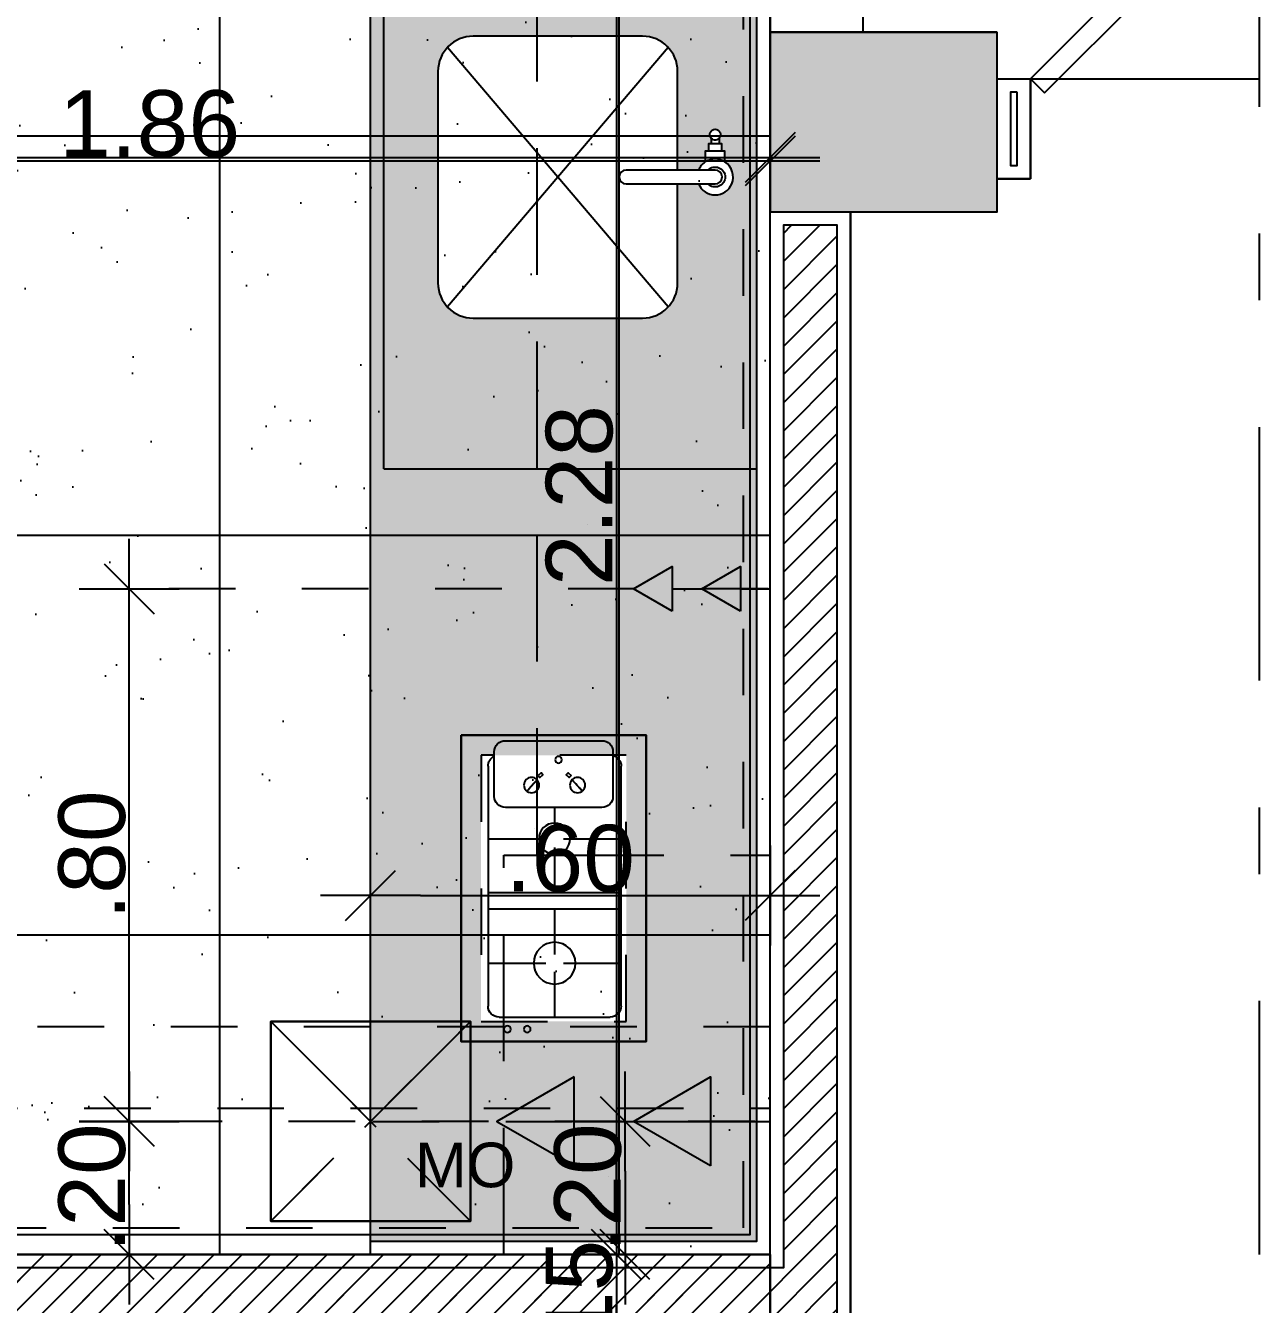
# Model space of a CAD drawing. Header units: millimetres. Extents: x 1974 to 2225, y 1614 to 1800.
# Drawn here: x 2042.192 to 2044.045, y 1635.488 to 1637.409 of the extents above; entities that cross this region are included whole.
import ezdxf
from ezdxf.enums import TextEntityAlignment as Align

# ---------------------------------------------------------------- set-up
doc = ezdxf.new("R2010")
doc.units = ezdxf.units.MM
doc.header["$LTSCALE"] = 0.03
doc.header["$PDMODE"] = 34
for name, pattern in [('CONTINU', [0]), ('DASHDOT', [25.4, 12.7, -6.35, 0, -6.35]), ('HIDDEN', [9.525, 6.35, -3.175]), ('HIDDEN2', [0.1875, 0.125, -0.0625])]:
    doc.linetypes.add(name, pattern=pattern)
for name, color, linetype in [('BANCADAS', 5, 'Continuous'), ('Construir Tijolos', 160, 'Continuous'), ('COTA', 250, 'Continuous'), ('COTA Luminotécnica', 250, 'Continuous'), ('COTA Pontos Elétricos', 250, 'Continuous'), ('Demolir', 193, 'HIDDEN2'), ('Especificações', 3, 'Continuous'), ('Esquadrias', 3, 'Continuous'), ('Forro de Gesso', 3, 'Continuous'), ('Layout', 6, 'Continuous'), ('LOUÇAS E METAIS', 5, 'Continuous'), ('Permanecer', 84, 'Continuous'), ('PL09', 9, 'Continuous'), ('PL1', 1, 'Continuous'), ('PL250', 250, 'Continuous'), ('PL3', 3, 'Continuous'), ('PL6', 6, 'Continuous'), ('Pontos Elétricos', 3, 'Continuous'), ('Pontos Luminotécnicos', 3, 'Continuous'), ('Projeção', 250, 'HIDDEN')]:
    doc.layers.add(name, color=color, linetype=linetype)
doc.styles.add('ARIAL', font='arial.ttf')
doc.styles.get("Standard").update_dxf_attribs({"font": 'arial.ttf'})
doc.dimstyles.new('TICK01', dxfattribs={"dimscale": 0, "dimtxt": 2, "dimasz": 1.5, "dimexe": 0.18, "dimexo": 0.06, "dimgap": 0.09, "dimtad": 1, "dimzin": 4, "dimdsep": 46, "dimtxsty": 'Standard', "dimblk": 'TICK1', "dimcen": 0.09, "dimclrd": 256, "dimclre": 256, "dimclrt": 4, "dimaunit": 1, "dimadec": 0, "dimazin": 0, "dimtfac": 1, "dimtix": 1, "dimtmove": 2, "dimatfit": 3, "dimldrblk": 'TICK1', "dimfxl": 1, "dimtolj": 1, "dimtzin": 12, "dimarcsym": 0})
pattern_1 = [(45, (0, 0), (-0.02121320344, 0.02121320344), [])]

# ---------------------------------------------------------------- blocks, each defined once
blk = doc.blocks.new('TICK1')
for p, q in [((0, 1), (0, -1)), ((0.5, 0.5), (-0.5, -0.5)), ((-1, 0), (1, 0))]:
    blk.add_line(p, q)
blk = doc.blocks.new('*D201')
at = {"layer": 'COTA', "linetype": 'HIDDEN', "lineweight": -2, "transparency": 16777216}
for p, q in [((2039.4831, 1636.9964), (2039.4831, 1637.2204)), ((2043.3101, 1637.1324), (2043.3101, 1637.2204))]:
    blk.add_line(p, q, dxfattribs=at)
at = {"layer": 'COTA', "lineweight": -2, "transparency": 16777216}
blk.add_line((2039.5581, 1637.2114), (2043.2351, 1637.2114), dxfattribs=at)
at = {"layer": 'DEFPOINTS', "color": 0, "transparency": 16777216}
for p in [(2043.3101, 1637.2114), (2043.3101, 1637.1294), (2039.4831, 1636.9934)]:
    blk.add_point(p, dxfattribs=at)
at = {"layer": 'COTA', "lineweight": -2, "transparency": 16777216, "xscale": 0.07499999993790162, "yscale": 0.07499999993790162, "zscale": 0.07499999993790162, "rotation": 180}
blk.add_blockref('TICK1', (2039.4831, 1637.2114), dxfattribs=at)
at = {"layer": 'COTA', "lineweight": -2, "transparency": 16777216, "xscale": 0.07499999993790162, "yscale": 0.07499999993790162, "zscale": 0.07499999993790162}
blk.add_blockref('TICK1', (2043.3101, 1637.2114), dxfattribs=at)
at = {"layer": 'COTA', "color": 4, "transparency": 16777216, "insert": (2041.3966, 1637.267), "char_height": 0.1, "attachment_point": 5}
blk.add_mtext('\\A1;3.83', dxfattribs=at)
blk = doc.blocks.new('*D299')
at = {"layer": 'COTA', "linetype": 'HIDDEN', "lineweight": -2, "transparency": 16777216}
for p, q in [((2043.0766, 1637.8434), (2043.0706, 1637.8434)), ((2043.0826, 1635.5634), (2043.0886, 1635.5634))]:
    blk.add_line(p, q, dxfattribs=at)
at = {"layer": 'COTA', "lineweight": -2, "transparency": 16777216}
blk.add_line((2043.0796, 1637.7684), (2043.0796, 1635.6384), dxfattribs=at)
at = {"layer": 'DEFPOINTS', "color": 0, "transparency": 16777216}
for p in [(2043.0796, 1637.8434), (2043.0796, 1635.5634), (2043.0796, 1635.5634)]:
    blk.add_point(p, dxfattribs=at)
at = {"layer": 'COTA', "lineweight": -2, "transparency": 16777216, "xscale": 0.07499999993790162, "yscale": 0.07499999993790162, "zscale": 0.07499999993790162}
for p, rotation in [((2043.0796, 1637.8434), 90), ((2043.0796, 1635.5634), 270)]:
    blk.add_blockref('TICK1', p, dxfattribs=dict(at, rotation=rotation))
at = {"layer": 'COTA', "color": 4, "transparency": 16777216, "insert": (2043.024, 1636.7034), "char_height": 0.1, "attachment_point": 5, "rotation": 90}
blk.add_mtext('\\A1;2.28', dxfattribs=at)
blk = doc.blocks.new('*D300')
at = {"layer": 'COTA', "lineweight": -2, "transparency": 16777216}
for p, q in [((2043.0796, 1635.6384), (2043.0796, 1635.7134)), ((2043.0796, 1635.5634), (2043.0796, 1635.4134)), ((2043.0796, 1635.3384), (2043.0796, 1635.2634))]:
    blk.add_line(p, q, dxfattribs=at)
at = {"layer": 'COTA', "linetype": 'HIDDEN', "lineweight": -2, "transparency": 16777216}
for p, q in [((2043.0826, 1635.5634), (2043.0886, 1635.5634)), ((2043.0826, 1635.4134), (2043.0706, 1635.4134))]:
    blk.add_line(p, q, dxfattribs=at)
at = {"layer": 'DEFPOINTS', "color": 0, "transparency": 16777216}
for p in [(2043.0796, 1635.5634), (2043.0796, 1635.4134), (2043.0856, 1635.4134)]:
    blk.add_point(p, dxfattribs=at)
at = {"layer": 'COTA', "lineweight": -2, "transparency": 16777216, "xscale": 0.07499999993790162, "yscale": 0.07499999993790162, "zscale": 0.07499999993790162}
for p, rotation in [((2043.0796, 1635.5634), 270), ((2043.0796, 1635.4134), 90)]:
    blk.add_blockref('TICK1', p, dxfattribs=dict(at, rotation=rotation))
at = {"layer": 'COTA', "color": 4, "transparency": 16777216, "insert": (2043.024, 1635.4884), "char_height": 0.1, "attachment_point": 5, "rotation": 90}
blk.add_mtext('\\A1;.15', dxfattribs=at)
blk = doc.blocks.new('torcop')
at = {"layer": 'LOUÇAS E METAIS', "linetype": 'CONTINU', "extrusion": (0, 0, -1)}
for points in [[(-3357.0698, 1190.5124, -0.645751), (-3357.0638, 1190.5257, -0.645751), (-3357.0578, 1190.5124)], [(-3357.0698, 1190.5124, 0.21525), (-3357.0638, 1190.5097, 0.21525), (-3357.0578, 1190.5124)]]:
    blk.add_lwpolyline(points, format="xyb", dxfattribs=at)
at = {"layer": 'LOUÇAS E METAIS', "color": 250, "linetype": 'CONTINU'}
for points in [[(3357.0538, 1190.4929), (3357.0538, 1190.5039), (3357.0738, 1190.5039), (3357.0738, 1190.4929)], [(3357.0578, 1190.5124), (3357.0578, 1190.5039)], [(3357.0698, 1190.5124), (3357.0698, 1190.5039)]]:
    blk.add_lwpolyline(points, dxfattribs=at)
at = {"layer": 'LOUÇAS E METAIS', "color": 6, "linetype": 'CONTINU'}
blk.add_lwpolyline([(3357.0491, 1190.4766), (3357.0491, 1190.4929), (3357.0786, 1190.4929), (3357.0786, 1190.4766)], dxfattribs=at)
at = {"layer": 'LOUÇAS E METAIS', "color": 6, "linetype": 'CONTINU', "extrusion": (0, 0, -1)}
for points in [[(-3357.0491, 1190.4766, 0.297289), (-3357.0786, 1190.4766)], [(-3357.0888, 1190.4436, 0.668395), (-3357.0389, 1190.4436, 0.360859), (-3357.0491, 1190.4766)], [(-3357.0786, 1190.4766, 0.151252), (-3357.0888, 1190.4643, -1)]]:
    blk.add_lwpolyline(points, format="xyb", dxfattribs=at)
at = {"layer": 'LOUÇAS E METAIS', "color": 250, "linetype": 'CONTINU', "extrusion": (0, 0, -1)}
blk.add_lwpolyline([(-3357.0747, 1190.4643, -2.506628), (-3357.0747, 1190.4436)], format="xyb", dxfattribs=at)
at = {"layer": 'LOUÇAS E METAIS', "linetype": 'CONTINU'}
blk.add_lwpolyline([(3357.0888, 1190.4643), (3357.1975, 1190.4643, -1), (3357.1975, 1190.4436), (3357.0638, 1190.4436, -1), (3357.0638, 1190.4643), (3357.0747, 1190.4643)], format="xyb", dxfattribs=at)
blk.add_lwpolyline([(3357.0747, 1190.4643), (3357.0888, 1190.4643)], dxfattribs=at)
blk = doc.blocks.new('cooktop 2 bocas.01')
at = {"layer": 'PL250'}
for p, q in [((0.0465, 0.0986), (0.4068, 0.0986)), ((0.1554, 0.0986), (0.1554, 0.0118)), ((0.2364, 0.0986), (0.2364, -0.1014)), ((0.2614, -0.1014), (0.2614, 0.0986)), ((0.3424, 0.0986), (0.3424, 0.0118)), ((0.092, 0.0891), (0.0249, 0.0891)), ((0.4234, 0.082), (0.4234, -0.0848)), ((0.0083, 0.0725), (0.0083, -0.0725)), ((0.1086, -0.0725), (0.1086, 0.0725)), ((0.1086, -0.0725), (0.1086, 0.0725)), ((0.1083, -0.0014), (0.1422, -0.0014)), ((0.1554, -0.0146), (0.1554, -0.1014)), ((0.1685, -0.0014), (0.2364, -0.0014)), ((0.2614, -0.0014), (0.3292, -0.0014)), ((0.3424, -0.0146), (0.3424, -0.1014)), ((0.3555, -0.0014), (0.4234, -0.0014)), ((0.0249, -0.0891), (0.092, -0.0891)), ((0.4068, -0.1014), (0.0465, -0.1014)), ((0.4068, -0.1014), (0.1086, -0.1014))]:
    blk.add_line(p, q, dxfattribs=at)
at = {"layer": 'PL250', "extrusion": (-0.674357, 0.738405, 0), "elevation": -0.0268}
blk.add_lwpolyline([(-0.089, 0.0249), (-0.089, 0.0249, -0.144706), (-0.0777, 0.027, -0.140477), (-0.0661, 0.0249), (-0.0661, 0.0249), (-0.089, 0.0249)], format="xyb", dxfattribs=at)
at = {"layer": 'PL250'}
for points in [[(0.0606, 0.0235), (0.0636, 0.0206), (0.0593, 0.016), (0.0563, 0.0188)], [(0.0606, -0.0263), (0.0636, -0.0234), (0.0593, -0.0188), (0.0563, -0.0217)]]:
    blk.add_lwpolyline(points, close=True, dxfattribs=at)
at = {"layer": 'PL250', "extrusion": (-0.674357, -0.738405, 0), "elevation": -0.0247}
blk.add_lwpolyline([(0.0909, 0.0249), (0.0909, 0.0249, 0.144706), (0.0796, 0.027, 0.140477), (0.068, 0.0249), (0.068, 0.0249), (0.0909, 0.0249)], format="xyb", dxfattribs=at)
at = {"layer": 'PL250'}
for centre, radius in [((0.4416, 0.0696), 0.00506), ((0.0748, 0.0331), 0.0115), ((0.4416, 0.0396), 0.00506), ((0.1554, -0.0014), 0.0234), ((0.3424, -0.0014), 0.0314), ((0.0368, -0.0072), 0.00506), ((0.0748, -0.0359), 0.0115)]:
    blk.add_circle(centre, radius, dxfattribs=at)
for centre, start, end in [((0.0465, 0.082), 90, 154.4898), ((0.4068, 0.082), 0, 90), ((0.0249, 0.0725), 90, 180), ((0.092, 0.0725), 0, 90), ((0.0249, -0.0725), 180, 270), ((0.092, -0.0725), 270, 0), ((0.0465, -0.0848), 195.1872, 270), ((0.4068, -0.0848), 270, 0)]:
    blk.add_arc(centre, 0.0166, start, end, dxfattribs=at)
at = {"layer": 'PL6'}
for points in [[(0, 0.1391), (0.46, 0.1391), (0.46, -0.1391), (0, -0.1391)], [(0, 0.1391), (0, -0.1391), (0.46, -0.1391), (0.46, 0.1391)]]:
    blk.add_lwpolyline(points, close=True, dxfattribs=at)
blk = doc.blocks.new('tomada alta.01')
at = {"layer": 'Pontos Elétricos'}
h = blk.add_hatch(color=251, dxfattribs=at)
h.dxf.hatch_style = 1
h.paths.add_polyline_path([(-0.1026, 0), (-0.0446, 0.0335), (-0.0446, -0.0335)])
h.paths.add_polyline_path([(-0.2051, 0), (-0.1472, 0.0335), (-0.1472, -0.0335)])
at = {"layer": 'PL3'}
for p, q in [((-0.1472, 0), (-0.1026, 0)), ((-0.0446, 0), (0, 0))]:
    blk.add_line(p, q, dxfattribs=at)
for points in [[(-0.1472, 0.0335), (-0.2051, 0), (-0.1472, -0.0335)], [(-0.0446, 0.0335), (-0.1026, 0), (-0.0446, -0.0335)]]:
    blk.add_lwpolyline(points, close=True, dxfattribs=at)
blk = doc.blocks.new('Tomada Alta')
at = {"layer": 'PL09'}
blk.add_hatch(color=251, dxfattribs=at).paths.add_polyline_path([(0, 0.08), (0.06, 0.08), (0, 0.1839)])
at = {"layer": 'PL3'}
blk.add_line((0, 0.1839), (0, 0), dxfattribs=at)
blk.add_lwpolyline([(-0.06, 0.08), (0, 0.1839), (0.06, 0.08)], close=True, dxfattribs=at)
blk = doc.blocks.new('tomada simples alta.01')
at = {"layer": 'PL09'}
blk.add_hatch(color=251, dxfattribs=at).paths.add_polyline_path([(-0.0892, 0.0669), (-0.0892, -0.0669), (-0.2051, 0)])
at = {"layer": 'PL3'}
blk.add_line((-0.0892, 0), (0, 0), dxfattribs=at)
blk.add_lwpolyline([(-0.0892, 0.0669), (-0.2051, 0), (-0.0892, -0.0669)], close=True, dxfattribs=at)
blk = doc.blocks.new('*D627')
at = {"layer": 'COTA Pontos Elétricos', "linetype": 'HIDDEN', "lineweight": -2, "ltscale": 0.2, "transparency": 16777216}
for p, q in [((2043.2871, 1635.7634), (2042.3386, 1635.7634)), ((2043.3071, 1635.5634), (2042.3386, 1635.5634))]:
    blk.add_line(p, q, dxfattribs=at)
at = {"layer": 'COTA Pontos Elétricos', "lineweight": -2, "ltscale": 0.2, "transparency": 16777216}
blk.add_line((2042.3476, 1635.6384), (2042.3476, 1635.6884), dxfattribs=at)
at = {"layer": 'DEFPOINTS', "color": 0, "ltscale": 0.2, "transparency": 16777216}
for p in [(2042.3476, 1635.7634), (2043.2901, 1635.7634), (2043.3101, 1635.5634)]:
    blk.add_point(p, dxfattribs=at)
at = {"layer": 'COTA Pontos Elétricos', "lineweight": -2, "ltscale": 0.2, "transparency": 16777216, "xscale": 0.07499999993790162, "yscale": 0.07499999993790162, "zscale": 0.07499999993790162}
for p, rotation in [((2042.3476, 1635.7634), 90), ((2042.3476, 1635.5634), 270)]:
    blk.add_blockref('TICK1', p, dxfattribs=dict(at, rotation=rotation))
at = {"layer": 'COTA Pontos Elétricos', "color": 4, "ltscale": 0.2, "transparency": 16777216, "insert": (2042.292, 1635.6634), "char_height": 0.1, "attachment_point": 5, "rotation": 90}
blk.add_mtext('\\A1;.20', dxfattribs=at)
blk = doc.blocks.new('*D628')
at = {"layer": 'COTA Pontos Elétricos', "linetype": 'HIDDEN', "lineweight": -2, "ltscale": 0.2, "transparency": 16777216}
for p, q in [((2043.3071, 1636.5634), (2042.3386, 1636.5634)), ((2043.2871, 1635.7634), (2042.3386, 1635.7634))]:
    blk.add_line(p, q, dxfattribs=at)
at = {"layer": 'COTA Pontos Elétricos', "lineweight": -2, "ltscale": 0.2, "transparency": 16777216}
blk.add_line((2042.3476, 1635.8384), (2042.3476, 1636.4884), dxfattribs=at)
at = {"layer": 'DEFPOINTS', "color": 0, "ltscale": 0.2, "transparency": 16777216}
for p in [(2042.3476, 1636.5634), (2043.3101, 1636.5634), (2043.2901, 1635.7634)]:
    blk.add_point(p, dxfattribs=at)
at = {"layer": 'COTA Pontos Elétricos', "lineweight": -2, "ltscale": 0.2, "transparency": 16777216, "xscale": 0.07499999993790162, "yscale": 0.07499999993790162, "zscale": 0.07499999993790162}
for p, rotation in [((2042.3476, 1636.5634), 90), ((2042.3476, 1635.7634), 270)]:
    blk.add_blockref('TICK1', p, dxfattribs=dict(at, rotation=rotation))
at = {"layer": 'COTA Pontos Elétricos', "color": 4, "ltscale": 0.2, "transparency": 16777216, "insert": (2042.292, 1636.1634), "char_height": 0.1, "attachment_point": 5, "rotation": 90}
blk.add_mtext('\\A1;.80', dxfattribs=at)
blk = doc.blocks.new('EXAUSTOR.02')
at = {"layer": 'Pontos Luminotécnicos', "color": 6, "linetype": 'HIDDEN', "ltscale": 0.5}
for p, q in [((0.15, -0.15), (-0.15, 0.15)), ((-0.15, -0.15), (0.15, 0.15))]:
    blk.add_line(p, q, dxfattribs=at)
at = {"layer": 'Pontos Luminotécnicos', "ltscale": 0.5}
blk.add_lwpolyline([(0.15, 0.15), (-0.15, 0.15), (-0.15, -0.15), (0.15, -0.15)], close=True, dxfattribs=at)
blk = doc.blocks.new('*D738')
at = {"layer": 'COTA Luminotécnica', "linetype": 'HIDDEN', "lineweight": -2, "ltscale": 0.2, "transparency": 16777216}
for p, q in [((2042.7101, 1635.7664), (2042.7101, 1636.1116)), ((2043.3101, 1635.7664), (2043.3101, 1636.1116))]:
    blk.add_line(p, q, dxfattribs=at)
at = {"layer": 'COTA Luminotécnica', "lineweight": -2, "ltscale": 0.2, "transparency": 16777216}
blk.add_line((2042.7851, 1636.1026), (2043.2351, 1636.1026), dxfattribs=at)
at = {"layer": 'DEFPOINTS', "color": 0, "ltscale": 0.2, "transparency": 16777216}
for p in [(2043.3101, 1636.1026), (2042.7101, 1635.7634), (2043.3101, 1635.7634)]:
    blk.add_point(p, dxfattribs=at)
at = {"layer": 'COTA Luminotécnica', "lineweight": -2, "ltscale": 0.2, "transparency": 16777216, "xscale": 0.07499999993790162, "yscale": 0.07499999993790162, "zscale": 0.07499999993790162, "rotation": 180}
blk.add_blockref('TICK1', (2042.7101, 1636.1026), dxfattribs=at)
at = {"layer": 'COTA Luminotécnica', "lineweight": -2, "ltscale": 0.2, "transparency": 16777216, "xscale": 0.07499999993790162, "yscale": 0.07499999993790162, "zscale": 0.07499999993790162}
blk.add_blockref('TICK1', (2043.3101, 1636.1026), dxfattribs=at)
at = {"layer": 'COTA Luminotécnica', "color": 4, "ltscale": 0.2, "transparency": 16777216, "insert": (2043.0101, 1636.1581), "char_height": 0.1, "attachment_point": 5}
blk.add_mtext('\\A1;.60', dxfattribs=at)
blk = doc.blocks.new('*D739')
at = {"layer": 'COTA Luminotécnica', "linetype": 'HIDDEN', "lineweight": -2, "ltscale": 0.2, "transparency": 16777216}
for p, q in [((2041.4466, 1636.7064), (2041.4466, 1637.215)), ((2043.3101, 1636.7064), (2043.3101, 1637.215))]:
    blk.add_line(p, q, dxfattribs=at)
at = {"layer": 'COTA Luminotécnica', "lineweight": -2, "ltscale": 0.2, "transparency": 16777216}
blk.add_line((2041.5216, 1637.206), (2043.2351, 1637.206), dxfattribs=at)
at = {"layer": 'DEFPOINTS', "color": 0, "ltscale": 0.2, "transparency": 16777216}
for p in [(2043.3101, 1637.206), (2041.4466, 1636.7034), (2043.3101, 1636.7034)]:
    blk.add_point(p, dxfattribs=at)
at = {"layer": 'COTA Luminotécnica', "lineweight": -2, "ltscale": 0.2, "transparency": 16777216, "xscale": 0.07499999993790162, "yscale": 0.07499999993790162, "zscale": 0.07499999993790162, "rotation": 180}
blk.add_blockref('TICK1', (2041.4466, 1637.206), dxfattribs=at)
at = {"layer": 'COTA Luminotécnica', "lineweight": -2, "ltscale": 0.2, "transparency": 16777216, "xscale": 0.07499999993790162, "yscale": 0.07499999993790162, "zscale": 0.07499999993790162}
blk.add_blockref('TICK1', (2043.3101, 1637.206), dxfattribs=at)
at = {"layer": 'COTA Luminotécnica', "color": 4, "ltscale": 0.2, "transparency": 16777216, "insert": (2042.3783, 1637.2616), "char_height": 0.1, "attachment_point": 5}
blk.add_mtext('\\A1;1.86', dxfattribs=at)
blk = doc.blocks.new('*D791')
at = {"layer": 'COTA Luminotécnica', "linetype": 'HIDDEN', "lineweight": -2, "ltscale": 0.2, "transparency": 16777216}
for p, q in [((2042.7131, 1635.7634), (2043.1013, 1635.7634)), ((2042.7131, 1635.5634), (2043.1013, 1635.5634))]:
    blk.add_line(p, q, dxfattribs=at)
at = {"layer": 'COTA Luminotécnica', "lineweight": -2, "ltscale": 0.2, "transparency": 16777216}
blk.add_line((2043.0923, 1635.6884), (2043.0923, 1635.6384), dxfattribs=at)
at = {"layer": 'DEFPOINTS', "color": 0, "ltscale": 0.2, "transparency": 16777216}
for p in [(2042.7101, 1635.7634), (2042.7101, 1635.5634), (2043.0923, 1635.5634)]:
    blk.add_point(p, dxfattribs=at)
at = {"layer": 'COTA Luminotécnica', "lineweight": -2, "ltscale": 0.2, "transparency": 16777216, "xscale": 0.07499999993790162, "yscale": 0.07499999993790162, "zscale": 0.07499999993790162}
for p, rotation in [((2043.0923, 1635.7634), 90), ((2043.0923, 1635.5634), 270)]:
    blk.add_blockref('TICK1', p, dxfattribs=dict(at, rotation=rotation))
at = {"layer": 'COTA Luminotécnica', "color": 4, "ltscale": 0.2, "transparency": 16777216, "insert": (2043.0367, 1635.6634), "char_height": 0.1, "attachment_point": 5, "rotation": 90}
blk.add_mtext('\\A1;.20', dxfattribs=at)

msp = doc.modelspace()

# ---------------------------------------------------------------- hatches: boundary and pattern name
at = {"layer": 'BANCADAS', "ltscale": 0.02}
h = msp.add_hatch(dxfattribs=at)
h.set_pattern_fill('AR-SAND', color=251, scale=0.001, angle=90)
h.set_pattern_definition([(127.5, (-274.68117, 33.397096), (-0.04894132373, -0.0016000313), [0, -0.038608, 0, -0.04318, 0, -0.041275]), (97.5, (-274.68117, 33.397096), (-0.07168251, 0.0449523283), [0, -0.020828, 0, -0.034798, 0, -0.013335]), (57.5, (-274.68117, 33.365854), (-0.0001437185, 0.079099237), [0, -0.0127, 0, -0.04572, 0, -0.05969]), (47.5, (-274.68117, 33.365854), (-0.0222929323, 0.0763556452), [0, -0.00635, 0, -0.029972, 0, -0.03429])])
h.paths.add_polyline_path([(2043.2901, 1637.8234), (2042.7301, 1637.8234), (2042.7301, 1636.7434), (2043.2901, 1636.7434)], flags=17)
h.paths.add_polyline_path([(2042.8643, 1636.9699, -0.414214), (2042.8113, 1637.0228), (2042.8113, 1637.3405, -0.414214), (2042.8643, 1637.3934), (2043.1184, 1637.3934, -0.414214), (2043.1713, 1637.3405), (2043.1713, 1637.1922), (2043.2027, 1637.1922, -0.151252), (2043.2129, 1637.2045), (2043.2129, 1637.2209), (2043.2177, 1637.2209), (2043.2177, 1637.2319), (2043.2217, 1637.2319), (2043.2217, 1637.2404, -0.645751), (2043.2277, 1637.2537, -0.645751), (2043.2337, 1637.2404), (2043.2337, 1637.2319), (2043.2377, 1637.2319), (2043.2377, 1637.2209), (2043.2424, 1637.2209), (2043.2424, 1637.2045, -0.360859), (2043.2526, 1637.1716, -0.668394), (2043.2027, 1637.1716), (2043.1713, 1637.1716), (2043.1713, 1637.0228, -0.414214), (2043.1184, 1636.9699)], flags=16)
h.paths.add_polyline_path([(2043.2901, 1636.7434), (2042.7301, 1636.7434), (2042.7301, 1637.8234), (2042.7101, 1637.8234), (2042.7101, 1635.5834), (2043.2901, 1635.5834)])
h.paths.add_polyline_path([(2043.0942, 1636.3134), (2043.0942, 1635.9134), (2042.876, 1635.9134), (2042.876, 1636.3134)], flags=16)
at = {"layer": 'Construir Tijolos'}
h = msp.add_hatch(dxfattribs=at)
h.set_pattern_fill('_USER', color=256, scale=0.03, angle=45, pattern_type=0)
h.set_pattern_definition(pattern_1)
h.paths.add_polyline_path([(2036.3061, 1638.7434), (2036.4831, 1638.7434), (2036.4831, 1641.8434), (2036.9581, 1641.8434), (2036.9581, 1641.9734), (2036.3061, 1641.9734)])
h.paths.add_polyline_path([(2036.4831, 1637.8634), (2038.0031, 1637.8634), (2038.0031, 1637.7114), (2038.1331, 1637.7114), (2038.1331, 1637.8634), (2038.2831, 1637.8634), (2038.2831, 1637.9934), (2036.4831, 1637.9934)])
h.paths.add_polyline_path([(2036.4831, 1638.1334), (2036.4831, 1638.2434), (2036.3061, 1638.2434), (2036.3061, 1637.9224), (2036.3311, 1637.9224), (2036.3311, 1638.1334)])
h.paths.add_polyline_path([(2043.2081, 1639.2434), (2041.7081, 1639.2434), (2041.7081, 1639.3934), (2041.5581, 1639.3934), (2041.5581, 1637.9934), (2039.1831, 1637.9934), (2039.1831, 1637.8634), (2039.3331, 1637.8634), (2039.3331, 1637.7934), (2039.4831, 1637.7934), (2039.4831, 1637.8434), (2041.7581, 1637.8434), (2041.7581, 1637.9934), (2041.7081, 1637.9934), (2041.7081, 1639.0934), (2043.2081, 1639.0934)])
h.paths.add_polyline_path([(2043.3101, 1637.8434), (2042.3581, 1637.8434), (2042.3581, 1637.9934), (2043.2081, 1637.9934), (2043.2081, 1638.8534), (2043.3101, 1638.8534)])
h.paths.add_polyline_path([(2039.4631, 1634.0134), (2039.3331, 1634.0134), (2039.3331, 1636.9934), (2039.4831, 1636.9934), (2039.4831, 1635.5634), (2043.3101, 1635.5634), (2043.3101, 1635.4134), (2039.4631, 1635.4134)])
h.paths.add_polyline_path([(2038.0031, 1636.7114), (2038.1331, 1636.7114), (2038.1331, 1635.6594), (2038.0031, 1635.6594)])
h.paths.add_polyline_path([(2037.9331, 1633.2594), (2038.1331, 1633.2594), (2038.1331, 1634.7594), (2038.0031, 1634.7594), (2038.0031, 1634.6594), (2036.4831, 1634.6594), (2036.4831, 1634.7784), (2036.3061, 1634.7784), (2036.3061, 1634.1784), (2036.4831, 1634.1784), (2036.4831, 1634.5094), (2037.9831, 1634.5094), (2037.9831, 1633.4094), (2037.9331, 1633.4094)])
h.paths.add_polyline_path([(2036.3061, 1633.1594), (2036.4831, 1633.1594), (2036.4831, 1633.2594), (2037.2331, 1633.2594), (2037.2331, 1633.4094), (2036.3061, 1633.4094)])
h.paths.add_polyline_path([(2036.4831, 1632.1094), (2037.9831, 1632.1094), (2037.9831, 1631.6594), (2038.1331, 1631.6594), (2038.1331, 1632.2594), (2036.4831, 1632.2594), (2036.4831, 1632.3594), (2036.3061, 1632.3594), (2036.3061, 1631.8094), (2036.4831, 1631.8094)])
h.paths.add_polyline_path([(2036.3061, 1630.2714), (2036.3061, 1630.9574), (2036.4831, 1630.9574), (2036.4831, 1631.0094), (2037.9831, 1631.0094), (2037.9831, 1631.0594), (2038.1331, 1631.0594), (2038.1331, 1630.7594), (2037.9831, 1630.7594), (2037.9831, 1630.8594), (2036.4831, 1630.8594), (2036.4831, 1630.2714)])
h.paths.add_polyline_path([(2039.3331, 1631.9834), (2039.4631, 1631.9834), (2039.4631, 1630.4369), (2039.3331, 1630.4369)])
h.paths.add_polyline_path([(2043.3101, 1633.0634), (2043.3101, 1632.3104), (2043.2901, 1632.3104), (2043.2901, 1632.9134), (2042.1901, 1632.9134), (2042.1901, 1631.4134), (2042.2401, 1631.4134), (2042.2401, 1631.2634), (2042.0401, 1631.2634), (2042.0401, 1632.9334), (2039.4631, 1632.9334), (2039.4631, 1632.8834), (2039.3331, 1632.8834), (2039.3331, 1633.1134), (2039.4631, 1633.1134), (2039.4631, 1633.0634)])
h.paths.add_polyline_path([(2043.3101, 1631.2634), (2042.8401, 1631.2634), (2042.8401, 1631.4134), (2043.2901, 1631.4134), (2043.2901, 1632.3104), (2043.3101, 1632.3104)], flags=17)
h.paths.add_polyline_path([(2043.3101, 1629.0094), (2039.3331, 1629.0094), (2039.3331, 1629.4369), (2039.4631, 1629.4369), (2039.4631, 1629.1394), (2043.3101, 1629.1394)])
h.paths.add_polyline_path([(2036.4831, 1629.0094), (2038.1331, 1629.0094), (2038.1331, 1629.9594), (2037.9831, 1629.9594), (2037.9831, 1629.1594), (2036.4831, 1629.1594)])
h.paths.add_polyline_path([(2036.3061, 1626.7324), (2036.4831, 1626.7324), (2036.4831, 1627.7194), (2036.3061, 1627.7194)])
h.paths.add_polyline_path([(2036.1726, 1625.4814), (2036.1726, 1625.3814), (2038.4331, 1625.3814), (2038.4331, 1625.8094), (2037.2061, 1625.8094), (2037.2061, 1625.4814)])
h.paths.add_polyline_path([(2042.2891, 1625.4814), (2040.9331, 1625.4814), (2040.9331, 1625.8094), (2043.3101, 1625.8094), (2043.3101, 1625.7814), (2042.2891, 1625.7814)])
h.paths.add_polyline_path([(2042.8881, 1641.9734), (2042.8881, 1643.0934), (2043.2081, 1643.0934), (2043.2081, 1641.9734)])
h.paths.add_polyline_path([(2042.3366, 1641.8234), (2042.3366, 1641.9734), (2042.7581, 1641.9734), (2042.7581, 1643.2234), (2043.3581, 1643.2234), (2043.3581, 1641.8564), (2043.4431, 1641.8564), (2043.4431, 1641.7264), (2043.2081, 1641.7264), (2043.2081, 1641.8234)])
at = {"layer": 'Especificações', "ltscale": 100}
h = msp.add_hatch(dxfattribs=at)
h.set_pattern_fill('_USER', color=251, scale=0.6, double=1, pattern_type=0)
h.set_pattern_definition([(0, (2039.4831, 1637.8434), (0, 0.6), []), (90, (2039.4831, 1637.8434), (-0.6, 4e-17), [])])
h.paths.add_polyline_path([(2043.3101, 1637.8434), (2042.3581, 1637.8434), (2042.3581, 1637.9434), (2041.7581, 1637.9434), (2041.7581, 1637.8434), (2040.0831, 1637.8434), (2040.0831, 1637.2434), (2039.4831, 1637.2434), (2039.4831, 1636.9934), (2039.4831, 1635.5634), (2043.3101, 1635.5634)])
h.paths.add_polyline_path([(2041.933, 1637.6752), (2042.1772, 1637.6752), (2042.1772, 1637.8812), (2041.933, 1637.8812)], flags=24)
h.paths.add_polyline_path([(2042.2907, 1637.8427), (2042.2907, 1638.0869), (2042.0846, 1638.0869), (2042.0846, 1637.8427)], flags=9)
at = {"layer": 'Forro de Gesso', "ltscale": 100}
h = msp.add_hatch(dxfattribs=at)
h.set_pattern_fill('AR-SAND', color=251, scale=0.005)
h.paths.add_polyline_path([(2043.3101, 1637.8434), (2039.4831, 1637.8434), (2039.4831, 1635.5634), (2043.3101, 1635.5634)])
h.paths.add_polyline_path([(2042.5501, 1635.6034), (2042.5601, 1635.6134), (2042.5601, 1635.9134), (2042.8601, 1635.9134), (2042.8601, 1635.6034), (2042.8701, 1635.6034), (2042.8601, 1635.6134), (2042.5601, 1635.6134), (2041.0366, 1635.6034)], flags=16)
at = {"layer": 'PL1'}
h = msp.add_hatch(color=9, dxfattribs=at)
h.dxf.hatch_style = 1
h.paths.add_polyline_path([(2043.6511, 1637.3994), (2043.3101, 1637.3994), (2043.3101, 1637.1294), (2043.6511, 1637.1294)])
h = msp.add_hatch(dxfattribs=at)
h.set_pattern_fill('_USER', color=251, scale=0.03, angle=45, pattern_type=0)
h.set_pattern_definition(pattern_1)
h.paths.add_polyline_path([(2043.4111, 1637.1094), (2043.3301, 1637.1094), (2043.3301, 1635.5434), (2039.4631, 1635.5434), (2039.4631, 1636.9734), (2039.3531, 1636.9734), (2039.3531, 1634.0334), (2039.4431, 1634.0334), (2039.4431, 1635.4334), (2043.3301, 1635.4334), (2043.3301, 1633.3484), (2043.4111, 1633.3484)])

# ---------------------------------------------------------------- linework, layer by layer
at = {"color": 5, "linetype": 'DASHDOT'}
msp.add_line((2044.0451, 1626.0814), (2044.0451, 1640.3264), dxfattribs=at)
at = {"layer": 'BANCADAS', "color": 6}
msp.add_line((2042.7101, 1635.5834), (2042.7101, 1637.8234), dxfattribs=at)
at = {"layer": 'BANCADAS', "color": 250}
for q in [(2042.7301, 1637.8234), (2043.2901, 1636.7434)]:
    msp.add_line((2042.7301, 1636.7434), q, dxfattribs=at)
at = {"layer": 'BANCADAS'}
msp.add_lwpolyline([(2042.7101, 1635.5634), (2042.7101, 1635.5834), (2043.2901, 1635.5834), (2043.2901, 1637.8234), (2042.7101, 1637.8234), (2042.7101, 1637.8434)], dxfattribs=at)
at = {"layer": 'BANCADAS', "color": 250, "linetype": 'HIDDEN', "ltscale": 0.5}
msp.add_lwpolyline([(2042.876, 1636.3134), (2042.876, 1635.9134), (2043.0942, 1635.9134), (2043.0942, 1636.3134)], close=True, dxfattribs=at)
at = {"layer": 'Construir Tijolos'}
msp.add_lwpolyline([(2039.4631, 1634.0134), (2039.3331, 1634.0134), (2039.3331, 1636.9934), (2039.4831, 1636.9934), (2039.4831, 1635.5634), (2043.3101, 1635.5634), (2043.3101, 1635.4134), (2039.4631, 1635.4134), (2039.4631, 1634.0134)], dxfattribs=at)
at = {"layer": 'Demolir', "linetype": 'HIDDEN', "ltscale": 0.3}
for points in [[(2043.3101, 1635.9054), (2039.9046, 1635.9054), (2039.9046, 1635.7554), (2039.9361, 1635.7554), (2039.9361, 1635.5634)], [(2040.0801, 1635.5634), (2040.0801, 1635.7834), (2043.3101, 1635.7834)]]:
    msp.add_lwpolyline(points, dxfattribs=at)
at = {"layer": 'Esquadrias'}
for p, q in [((2044.0451, 1637.6734), (2043.7011, 1637.3294)), ((2043.7223, 1637.3082), (2044.0451, 1637.631)), ((2043.7011, 1637.3294), (2043.7223, 1637.3082))]:
    msp.add_line(p, q, dxfattribs=at)
at = {"layer": 'Forro de Gesso', "ltscale": 100}
for points in [[(2039.4831, 1635.5634), (2043.3101, 1635.5634), (2043.3101, 1637.8434), (2039.4831, 1637.8434)], [(2039.5131, 1635.5934), (2043.2801, 1635.5934), (2043.2801, 1637.8134), (2039.5131, 1637.8134)]]:
    msp.add_lwpolyline(points, close=True, dxfattribs=at)
at = {"layer": 'Forro de Gesso', "color": 6, "linetype": 'HIDDEN', "ltscale": 0.2}
msp.add_lwpolyline([(2039.5231, 1635.6034), (2043.2701, 1635.6034), (2043.2701, 1637.8034), (2039.5231, 1637.8034)], close=True, dxfattribs=at)
at = {"layer": 'Forro de Gesso', "ltscale": 100}
msp.add_lwpolyline([(2042.5601, 1635.9134), (2042.8601, 1635.9134), (2042.8601, 1635.6134), (2042.5601, 1635.6134), (2042.5601, 1635.9134)], dxfattribs=at)
at = {"layer": 'Layout', "color": 250, "linetype": 'HIDDEN'}
msp.add_line((2042.9601, 1636.1634), (2043.3101, 1636.1634), dxfattribs=at)
at = {"layer": 'Layout', "linetype": 'HIDDEN'}
msp.add_lwpolyline([(2042.9101, 1635.5634), (2042.9101, 1636.1634), (2042.9601, 1636.1634), (2042.9601, 1637.8434)], dxfattribs=at)
at = {"layer": 'LOUÇAS E METAIS', "color": 6}
for p, q in [((2043.1184, 1637.3934), (2042.8643, 1637.3934)), ((2042.8113, 1637.3405), (2042.8113, 1637.0228)), ((2043.1713, 1637.1922), (2043.1713, 1637.3405)), ((2043.1713, 1637.0228), (2043.1713, 1637.1711)), ((2042.8643, 1636.9699), (2043.1184, 1636.9699))]:
    msp.add_line(p, q, dxfattribs=at)
at = {"layer": 'LOUÇAS E METAIS', "color": 250}
for p, q in [((2043.1571, 1636.9867), (2042.8256, 1637.3766)), ((2043.1571, 1637.3766), (2042.8256, 1636.9867))]:
    msp.add_line(p, q, dxfattribs=at)
at = {"layer": 'LOUÇAS E METAIS', "color": 6}
for centre, start, end in [((2042.8643, 1637.3405), 90, 180), ((2043.1184, 1637.3405), 0, 90), ((2042.8643, 1637.0228), 180, 270), ((2043.1184, 1637.0228), 270, 0)]:
    msp.add_arc(centre, 0.0529, start, end, dxfattribs=at)
at = {"layer": 'Permanecer'}
msp.add_lwpolyline([(2043.6926, 1640.7764), (2043.6926, 1640.9264), (2043.3581, 1640.9264), (2043.3581, 1641.7264), (2043.2081, 1641.7264), (2043.2081, 1638.8534), (2043.3101, 1638.8534), (2043.3101, 1637.3994), (2043.4501, 1637.3994), (2043.4501, 1639.2804), (2043.7571, 1639.2804), (2043.7571, 1639.4304), (2043.3141, 1639.4304), (2043.3141, 1640.7764), (2043.6926, 1640.7764)], dxfattribs=at)
for points in [[(2043.6511, 1637.3994), (2043.3101, 1637.3994), (2043.3101, 1637.1294), (2043.6511, 1637.1294)], [(2043.7011, 1637.1794), (2043.6511, 1637.1794), (2043.6511, 1637.3294), (2043.7011, 1637.3294)], [(2043.4311, 1633.3284), (2043.3101, 1633.3284), (2043.3101, 1637.1294), (2043.4311, 1637.1294)]]:
    msp.add_lwpolyline(points, close=True, dxfattribs=at)
at = {"layer": 'PL1'}
for p, q in [((2043.4501, 1637.3994), (2043.4501, 1639.2804)), ((2043.3101, 1635.5634), (2043.3101, 1637.8434)), ((2043.3101, 1637.3994), (2043.6511, 1637.3994)), ((2043.6511, 1637.1294), (2043.6511, 1637.3994)), ((2043.6511, 1637.3294), (2043.7011, 1637.3294)), ((2043.7011, 1637.1794), (2043.7011, 1637.3294)), ((2043.6511, 1637.1794), (2043.7011, 1637.1794)), ((2043.3101, 1637.1294), (2043.6511, 1637.1294)), ((2043.4311, 1633.3284), (2043.4311, 1637.1294)), ((2043.3101, 1635.5634), (2039.4831, 1635.5634))]:
    msp.add_line(p, q, dxfattribs=at)
at = {"layer": 'PL1', "color": 6}
for points in [[(2043.6811, 1637.3094), (2043.6711, 1637.3094), (2043.6711, 1637.1994), (2043.6811, 1637.1994)], [(2039.4631, 1636.9734), (2039.3531, 1636.9734), (2039.3531, 1634.0334), (2039.4431, 1634.0334), (2039.4431, 1635.4334), (2043.3301, 1635.4334), (2043.3301, 1633.3484), (2043.4111, 1633.3484), (2043.4111, 1637.1094), (2043.3301, 1637.1094), (2043.3301, 1635.5434), (2039.4631, 1635.5434)]]:
    msp.add_lwpolyline(points, close=True, dxfattribs=at)
at = {"layer": 'PL250'}
msp.add_line((2043.7011, 1637.3294), (2044.0451, 1637.3294), dxfattribs=at)
at = {"layer": 'Projeção', "linetype": 'HIDDEN'}
for p, q in [((2042.8601, 1635.9134), (2042.5601, 1635.6134)), ((2042.5601, 1635.9134), (2042.8601, 1635.6134))]:
    msp.add_line(p, q, dxfattribs=at)
msp.add_lwpolyline([(2042.5601, 1635.9134), (2042.5601, 1635.6134), (2042.8601, 1635.6134), (2042.8601, 1635.9134)], close=True, dxfattribs=at)

# ---------------------------------------------------------------- block references
at = {"layer": 'Layout', "xscale": -1, "rotation": 90}
msp.add_blockref('cooktop 2 bocas.01', (2042.9851, 1636.3434), dxfattribs=at)
at = {"layer": 'LOUÇAS E METAIS', "xscale": -1}
msp.add_blockref('torcop', (5400.2915, 446.728), dxfattribs=at)
at = {"layer": 'Pontos Elétricos', "xscale": -1, "rotation": 180}
msp.add_blockref('tomada alta.01', (2043.3101, 1636.5634), dxfattribs=at)
at = {"layer": 'Pontos Elétricos'}
msp.add_blockref('tomada simples alta.01', (2043.105, 1635.7634), dxfattribs=at)
at = {"layer": 'Pontos Elétricos', "xscale": 1.115026295698799, "yscale": 1.115026295698799, "zscale": 1.115026295698799, "rotation": 89.99999999999999}
msp.add_blockref('Tomada Alta', (2043.3101, 1635.7634), dxfattribs=at)
at = {"layer": 'Pontos Luminotécnicos'}
msp.add_blockref('EXAUSTOR.02', (2042.7101, 1635.7634), dxfattribs=at)

# ---------------------------------------------------------------- texts
at = {"layer": 'Pontos Elétricos', "color": 4, "style": 'ARIAL'}
msp.add_text('MO', height=0.06702, dxfattribs=at).set_placement((2042.8522, 1635.6644), align=Align.CENTER)

# ---------------------------------------------------------------- dimensions: what is measured, and where the dimension line sits
at = {"layer": 'COTA'}
for base, p1, p2, picture, middle in [((2043.0796, 1635.5634), (2043.0796, 1637.8434), (2043.0796, 1635.5634), '*D299', (2043.024, 1636.7034)), ((2043.0796, 1635.4134), (2043.0796, 1635.5634), (2043.0856, 1635.4134), '*D300', (2043.024, 1635.4884))]:
    dim = msp.add_linear_dim(base=base, p1=p1, p2=p2, angle=90, dimstyle='TICK01', override={"dimscale": 0.05}, dxfattribs=at)
    dim.commit()
    dim.dimension.update_dxf_attribs({"geometry": picture, "text_midpoint": middle})
dim = msp.add_linear_dim(base=(2043.3101, 1637.2114), p1=(2039.4831, 1636.9934), p2=(2043.3101, 1637.1294), dimstyle='TICK01', override={"dimscale": 0.05}, dxfattribs=at)
dim.commit()
dim.dimension.update_dxf_attribs({"geometry": '*D201', "text_midpoint": (2041.3966, 1637.267)})
at = {"layer": 'COTA Luminotécnica', "ltscale": 0.2}
for base, p1, p2, picture, middle in [((2043.3101, 1637.206), (2041.4466, 1636.7034), (2043.3101, 1636.7034), '*D739', (2042.3783, 1637.2616)), ((2043.3101, 1636.1026), (2042.7101, 1635.7634), (2043.3101, 1635.7634), '*D738', (2043.0101, 1636.1581))]:
    dim = msp.add_linear_dim(base=base, p1=p1, p2=p2, dimstyle='TICK01', override={"dimscale": 0.05}, dxfattribs=at)
    dim.commit()
    dim.dimension.update_dxf_attribs({"geometry": picture, "text_midpoint": middle})
dim = msp.add_linear_dim(base=(2043.0923, 1635.5634), p1=(2042.7101, 1635.7634), p2=(2042.7101, 1635.5634), angle=90, dimstyle='TICK01', override={"dimscale": 0.05}, dxfattribs=at)
dim.commit()
dim.dimension.update_dxf_attribs({"geometry": '*D791', "text_midpoint": (2043.0367, 1635.6634)})
at = {"layer": 'COTA Pontos Elétricos', "ltscale": 0.2}
for base, p1, p2, picture, middle in [((2042.3476, 1636.5634), (2043.2901, 1635.7634), (2043.3101, 1636.5634), '*D628', (2042.292, 1636.1634)), ((2042.3476, 1635.7634), (2043.3101, 1635.5634), (2043.2901, 1635.7634), '*D627', (2042.292, 1635.6634))]:
    dim = msp.add_linear_dim(base=base, p1=p1, p2=p2, angle=90, dimstyle='TICK01', override={"dimscale": 0.05}, dxfattribs=at)
    dim.commit()
    dim.dimension.update_dxf_attribs({"geometry": picture, "text_midpoint": middle})

doc.saveas('drawing.dxf')
